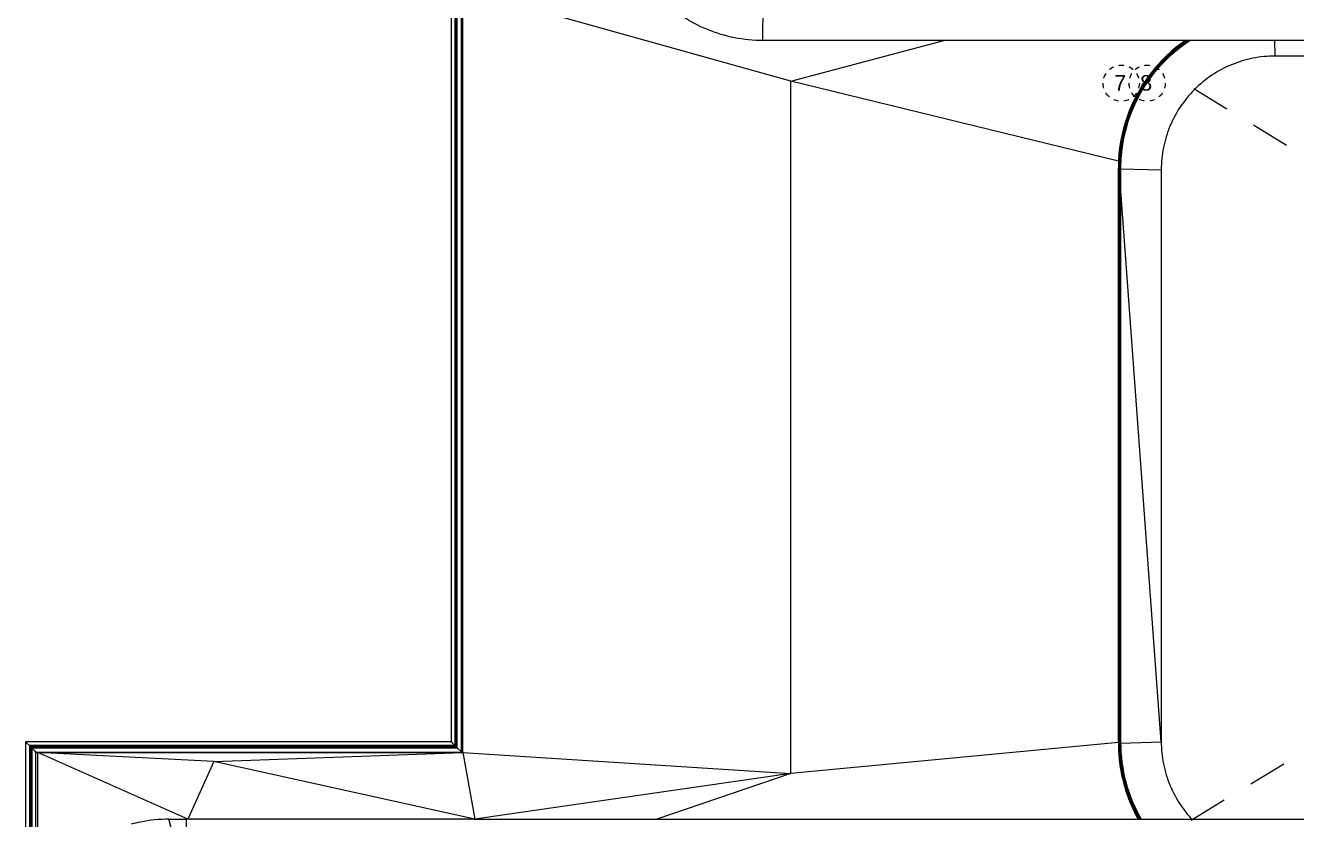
# Model space of a CAD drawing. Header units: metres. Extents: x -227.9 to -141.2, y 39.1 to 90.3.
# Drawn here: x -227.74 to -203.16, y 61.02 to 76.39 of the extents above; entities that cross this region are included whole.
import ezdxf

# ---------------------------------------------------------------- set-up
doc = ezdxf.new("R2010")
doc.units = ezdxf.units.M
doc.linetypes.add('Dash Dot 3_16_', pattern=[0.007938, 0.004763, -0.001587, 0, -0.001587])
doc.linetypes.add('JIS_02_0.7', pattern=[1.35, 0.75, -0.6])
doc.layers.add('A-DETL', color=94, linetype='Continuous', lineweight=5, true_color=0x00a600)
doc.layers.add('A-DETL-MBND', color=9, linetype='Continuous', lineweight=5, true_color=0xc0c0c0)
doc.layers.add('A-WALL', color=7, linetype='Continuous', lineweight=5)
doc.layers.add('S-GRID-IDEN', color=7, linetype='Continuous', lineweight=9)
doc.styles.add('Arial', font='arial.ttf', dxfattribs={"height": 0.3})

msp = doc.modelspace()

# ---------------------------------------------------------------- hatches: boundary and pattern name
at = {"layer": 'A-WALL', "true_color": 0xaaaaaa}
msp.add_hatch(color=253, dxfattribs=at).paths.add_polyline_path([(-219.089, 61.014), (-219.054, 61.014), (-219.054, 61.029), (-224.634, 61.029), (-224.634, 61.014), (-219.104, 61.014)])

# ---------------------------------------------------------------- linework, layer by layer
at = {"layer": 'A-DETL', "color": 8, "linetype": 'JIS_02_0.7', "true_color": 0x808080}
for p, q in [((-205.202, 61.012), (-181.938, 75.116)), ((-205.15, 75.169), (-181.937, 61.012))]:
    msp.add_line(p, q, dxfattribs=at)
at = {"layer": 'A-DETL-MBND'}
for p, q in [((-219.511, 89.74), (-219.511, 62.529)), ((-219.439, 89.725), (-219.439, 62.457)), ((-219.438, 89.725), (-219.438, 62.456)), ((-219.437, 62.455), (-219.437, 89.725)), ((-219.427, 62.444), (-219.427, 89.725)), ((-219.426, 62.443), (-219.426, 89.725)), ((-219.418, 62.435), (-219.418, 89.725)), ((-219.414, 89.725), (-219.414, 62.432)), ((-219.406, 62.424), (-219.406, 89.725)), ((-219.405, 62.423), (-219.405, 89.725)), ((-219.395, 62.413), (-219.395, 89.725)), ((-219.393, 62.41), (-219.393, 89.725)), ((-219.311, 62.329), (-219.311, 89.725)), ((-219.286, 62.319), (-219.286, 89.725)), ((-212.94, 75.315), (-219.286, 77.089)), ((-213.484, 76.099), (-213.475, 76.799)), ((-180.502, 76.099), (-213.484, 76.099)), ((-212.94, 75.315), (-209.981, 76.099)), ((-205.496, 75.962), (-205.588, 75.884)), ((-205.496, 75.961), (-205.587, 75.884)), ((-205.402, 76.035), (-205.496, 75.962)), ((-205.401, 76.034), (-205.496, 75.961)), ((-205.492, 75.905), (-205.399, 75.979)), ((-205.471, 75.966), (-205.47, 75.967)), ((-205.47, 75.965), (-205.471, 75.966)), ((-205.47, 75.967), (-205.47, 75.966)), ((-205.47, 75.966), (-205.457, 75.951)), ((-205.47, 75.966), (-205.47, 75.965)), ((-205.458, 75.95), (-205.47, 75.965)), ((-205.313, 76.099), (-205.402, 76.035)), ((-205.311, 76.099), (-205.401, 76.034)), ((-205.399, 75.979), (-205.304, 76.048)), ((-205.304, 76.048), (-205.229, 76.099)), ((-203.579, 75.799), (-203.585, 76.099)), ((-219.427, 75.741), (-219.426, 75.741)), ((-219.427, 75.74), (-219.427, 75.741)), ((-219.426, 75.74), (-219.427, 75.74)), ((-219.426, 75.741), (-219.406, 75.741)), ((-219.426, 75.741), (-219.426, 75.74)), ((-219.406, 75.74), (-219.426, 75.74)), ((-219.406, 75.741), (-219.405, 75.741)), ((-219.406, 75.74), (-219.406, 75.741)), ((-219.405, 75.74), (-219.406, 75.74)), ((-219.405, 75.741), (-219.405, 75.74)), ((-205.762, 75.719), (-205.844, 75.631)), ((-205.761, 75.718), (-205.843, 75.631)), ((-205.677, 75.804), (-205.762, 75.719)), ((-205.676, 75.803), (-205.761, 75.718)), ((-205.751, 75.664), (-205.668, 75.748)), ((-205.588, 75.884), (-205.677, 75.804)), ((-205.587, 75.884), (-205.676, 75.803)), ((-205.668, 75.748), (-205.581, 75.828)), ((-205.581, 75.828), (-205.492, 75.905)), ((-205.458, 75.95), (-205.457, 75.951)), ((-183.559, 75.799), (-203.579, 75.799)), ((-205.922, 75.541), (-205.997, 75.447)), ((-205.921, 75.54), (-205.996, 75.446)), ((-205.979, 75.393), (-205.906, 75.486)), ((-205.844, 75.631), (-205.922, 75.541)), ((-205.843, 75.631), (-205.921, 75.54)), ((-205.906, 75.486), (-205.83, 75.577)), ((-205.83, 75.577), (-205.751, 75.664)), ((-212.94, 61.915), (-212.94, 75.315)), ((-206.606, 73.766), (-212.94, 75.315)), ((-206.134, 75.25), (-206.197, 75.148)), ((-206.133, 75.25), (-206.196, 75.147)), ((-206.067, 75.35), (-206.134, 75.25)), ((-206.066, 75.349), (-206.133, 75.25)), ((-206.112, 75.198), (-206.047, 75.297)), ((-205.997, 75.447), (-206.067, 75.35)), ((-205.996, 75.446), (-206.066, 75.349)), ((-206.047, 75.297), (-205.979, 75.393)), ((-206.255, 75.043), (-206.31, 74.937)), ((-206.254, 75.043), (-206.309, 74.936)), ((-206.282, 74.888), (-206.229, 74.993)), ((-206.197, 75.148), (-206.255, 75.043)), ((-206.196, 75.147), (-206.254, 75.043)), ((-206.229, 74.993), (-206.173, 75.097)), ((-206.192, 75.087), (-206.193, 75.086)), ((-206.173, 75.097), (-206.112, 75.198)), ((-206.36, 74.828), (-206.406, 74.717)), ((-206.359, 74.827), (-206.405, 74.716)), ((-206.374, 74.67), (-206.33, 74.78)), ((-206.31, 74.937), (-206.36, 74.828)), ((-206.309, 74.936), (-206.359, 74.827)), ((-206.33, 74.78), (-206.282, 74.888)), ((-206.255, 74.968), (-206.256, 74.967)), ((-206.484, 74.49), (-206.516, 74.374)), ((-206.482, 74.49), (-206.515, 74.374)), ((-206.447, 74.604), (-206.484, 74.49)), ((-206.446, 74.604), (-206.482, 74.49)), ((-206.448, 74.446), (-206.413, 74.559)), ((-206.406, 74.717), (-206.447, 74.604)), ((-206.405, 74.716), (-206.446, 74.604)), ((-206.413, 74.559), (-206.374, 74.67)), ((-206.543, 74.258), (-206.566, 74.14)), ((-206.542, 74.257), (-206.565, 74.14)), ((-206.516, 74.374), (-206.543, 74.258)), ((-206.515, 74.374), (-206.542, 74.257)), ((-206.521, 74.301), (-206.52, 74.3)), ((-206.521, 74.3), (-206.521, 74.301)), ((-206.52, 74.299), (-206.521, 74.3)), ((-206.52, 74.3), (-206.501, 74.296)), ((-206.52, 74.3), (-206.52, 74.299)), ((-206.501, 74.295), (-206.52, 74.299)), ((-206.504, 74.217), (-206.478, 74.332)), ((-206.501, 74.295), (-206.501, 74.296)), ((-206.478, 74.332), (-206.448, 74.446)), ((-206.584, 74.021), (-206.597, 73.902)), ((-206.583, 74.021), (-206.596, 73.902)), ((-206.566, 74.14), (-206.584, 74.021)), ((-206.565, 74.14), (-206.583, 74.021)), ((-206.552, 74), (-206.552, 73.999)), ((-206.542, 73.984), (-206.525, 74.101)), ((-206.525, 74.101), (-206.504, 74.217)), ((-206.606, 73.783), (-206.609, 73.663)), ((-206.604, 73.782), (-206.608, 73.663)), ((-206.597, 73.902), (-206.606, 73.783)), ((-206.596, 73.902), (-206.604, 73.782)), ((-206.603, 73.801), (-206.603, 73.8)), ((-206.563, 73.63), (-206.561, 73.748)), ((-206.561, 73.748), (-206.553, 73.866)), ((-206.553, 73.866), (-206.542, 73.984)), ((-219.427, 73.741), (-219.426, 73.741)), ((-219.427, 73.74), (-219.427, 73.741)), ((-219.426, 73.74), (-219.427, 73.74)), ((-219.426, 73.741), (-219.406, 73.741)), ((-219.426, 73.741), (-219.426, 73.74)), ((-219.406, 73.74), (-219.426, 73.74)), ((-219.406, 73.741), (-219.405, 73.741)), ((-219.406, 73.74), (-219.406, 73.741)), ((-219.405, 73.74), (-219.406, 73.74)), ((-219.405, 73.741), (-219.405, 73.74)), ((-206.608, 73.678), (-206.609, 73.675)), ((-206.609, 73.674), (-206.609, 73.672)), ((-206.609, 73.671), (-206.609, 73.666)), ((-206.609, 73.665), (-206.609, 73.663)), ((-206.609, 73.663), (-206.609, 73.63)), ((-206.609, 73.63), (-206.609, 62.513)), ((-206.608, 73.663), (-206.608, 73.63)), ((-206.608, 73.63), (-206.608, 62.513)), ((-206.608, 62.513), (-206.608, 73.63)), ((-206.597, 62.513), (-206.597, 73.63)), ((-206.596, 73.63), (-206.597, 73.63)), ((-206.596, 62.513), (-206.596, 73.63)), ((-206.576, 73.63), (-206.596, 73.63)), ((-206.588, 62.513), (-206.588, 73.63)), ((-206.584, 73.63), (-206.588, 73.63)), ((-206.584, 73.63), (-206.584, 62.513)), ((-206.576, 62.513), (-206.576, 73.63)), ((-206.575, 73.63), (-206.576, 73.63)), ((-206.575, 62.513), (-206.575, 73.63)), ((-206.566, 62.513), (-206.566, 73.63)), ((-206.563, 62.513), (-206.563, 73.63)), ((-206.563, 73.613), (-205.779, 73.599)), ((-205.779, 73.599), (-205.779, 62.529)), ((-205.779, 62.529), (-206.563, 73.188)), ((-219.427, 71.741), (-219.426, 71.741)), ((-219.427, 71.74), (-219.427, 71.741)), ((-219.426, 71.74), (-219.427, 71.74)), ((-219.426, 71.741), (-219.406, 71.741)), ((-219.426, 71.741), (-219.426, 71.74)), ((-219.406, 71.74), (-219.426, 71.74)), ((-219.406, 71.741), (-219.405, 71.741)), ((-219.406, 71.74), (-219.406, 71.741)), ((-219.405, 71.74), (-219.406, 71.74)), ((-219.405, 71.741), (-219.405, 71.74)), ((-206.597, 71.631), (-206.596, 71.631)), ((-206.597, 71.63), (-206.597, 71.631)), ((-206.596, 71.63), (-206.597, 71.63)), ((-206.596, 71.631), (-206.576, 71.631)), ((-206.596, 71.631), (-206.596, 71.63)), ((-206.576, 71.63), (-206.596, 71.63)), ((-206.576, 71.631), (-206.575, 71.631)), ((-206.576, 71.63), (-206.576, 71.631)), ((-206.575, 71.63), (-206.576, 71.63)), ((-206.575, 71.631), (-206.575, 71.63)), ((-219.427, 69.741), (-219.426, 69.741)), ((-219.427, 69.74), (-219.427, 69.741)), ((-219.426, 69.74), (-219.427, 69.74)), ((-219.426, 69.741), (-219.406, 69.741)), ((-219.426, 69.741), (-219.426, 69.74)), ((-219.406, 69.74), (-219.426, 69.74)), ((-219.406, 69.741), (-219.405, 69.741)), ((-219.406, 69.74), (-219.406, 69.741)), ((-219.405, 69.74), (-219.406, 69.74)), ((-219.405, 69.741), (-219.405, 69.74)), ((-206.597, 69.631), (-206.596, 69.631)), ((-206.597, 69.63), (-206.597, 69.631)), ((-206.596, 69.63), (-206.597, 69.63)), ((-206.596, 69.631), (-206.576, 69.631)), ((-206.596, 69.631), (-206.596, 69.63)), ((-206.576, 69.63), (-206.596, 69.63)), ((-206.576, 69.631), (-206.575, 69.631)), ((-206.576, 69.63), (-206.576, 69.631)), ((-206.575, 69.63), (-206.576, 69.63)), ((-206.575, 69.631), (-206.575, 69.63)), ((-219.427, 67.741), (-219.426, 67.741)), ((-219.427, 67.74), (-219.427, 67.741)), ((-219.426, 67.74), (-219.427, 67.74)), ((-219.426, 67.741), (-219.406, 67.741)), ((-219.426, 67.741), (-219.426, 67.74)), ((-219.406, 67.74), (-219.426, 67.74)), ((-219.406, 67.741), (-219.405, 67.741)), ((-219.406, 67.74), (-219.406, 67.741)), ((-219.405, 67.74), (-219.406, 67.74)), ((-219.405, 67.741), (-219.405, 67.74)), ((-206.597, 67.631), (-206.596, 67.631)), ((-206.597, 67.63), (-206.597, 67.631)), ((-206.596, 67.63), (-206.597, 67.63)), ((-206.596, 67.631), (-206.576, 67.631)), ((-206.596, 67.631), (-206.596, 67.63)), ((-206.576, 67.63), (-206.596, 67.63)), ((-206.576, 67.631), (-206.575, 67.631)), ((-206.576, 67.63), (-206.576, 67.631)), ((-206.575, 67.63), (-206.576, 67.63)), ((-206.575, 67.631), (-206.575, 67.63)), ((-219.427, 65.741), (-219.426, 65.741)), ((-219.427, 65.74), (-219.427, 65.741)), ((-219.426, 65.74), (-219.427, 65.74)), ((-219.426, 65.741), (-219.406, 65.741)), ((-219.426, 65.741), (-219.426, 65.74)), ((-219.406, 65.74), (-219.426, 65.74)), ((-219.406, 65.741), (-219.405, 65.741)), ((-219.406, 65.74), (-219.406, 65.741)), ((-219.405, 65.74), (-219.406, 65.74)), ((-219.405, 65.741), (-219.405, 65.74)), ((-206.597, 65.631), (-206.596, 65.631)), ((-206.597, 65.63), (-206.597, 65.631)), ((-206.596, 65.63), (-206.597, 65.63)), ((-206.596, 65.631), (-206.576, 65.631)), ((-206.596, 65.631), (-206.596, 65.63)), ((-206.576, 65.63), (-206.596, 65.63)), ((-206.576, 65.631), (-206.575, 65.631)), ((-206.576, 65.63), (-206.576, 65.631)), ((-206.575, 65.63), (-206.576, 65.63)), ((-206.575, 65.631), (-206.575, 65.63)), ((-219.427, 63.741), (-219.426, 63.741)), ((-219.427, 63.74), (-219.427, 63.741)), ((-219.426, 63.74), (-219.427, 63.74)), ((-219.426, 63.741), (-219.406, 63.741)), ((-219.426, 63.741), (-219.426, 63.74)), ((-219.406, 63.74), (-219.426, 63.74)), ((-219.406, 63.741), (-219.405, 63.741)), ((-219.406, 63.74), (-219.406, 63.741)), ((-219.405, 63.74), (-219.406, 63.74)), ((-219.405, 63.741), (-219.405, 63.74)), ((-206.597, 63.631), (-206.596, 63.631)), ((-206.597, 63.63), (-206.597, 63.631)), ((-206.596, 63.63), (-206.597, 63.63)), ((-206.596, 63.631), (-206.576, 63.631)), ((-206.596, 63.631), (-206.596, 63.63)), ((-206.576, 63.63), (-206.596, 63.63)), ((-206.576, 63.631), (-206.575, 63.631)), ((-206.576, 63.63), (-206.576, 63.631)), ((-206.575, 63.63), (-206.576, 63.63)), ((-206.575, 63.631), (-206.575, 63.63)), ((-227.744, 62.529), (-227.744, 58.909)), ((-219.511, 62.529), (-227.744, 62.529)), ((-227.744, 62.529), (-227.744, 62.528)), ((-227.744, 62.528), (-227.744, 62.529)), ((-227.744, 62.528), (-227.742, 62.527)), ((-227.742, 62.527), (-227.744, 62.528)), ((-227.742, 62.527), (-227.74, 62.524)), ((-227.74, 62.524), (-227.742, 62.527)), ((-227.74, 62.524), (-227.737, 62.521)), ((-227.737, 62.521), (-227.74, 62.524)), ((-227.737, 62.521), (-227.734, 62.518)), ((-227.734, 62.518), (-227.737, 62.521)), ((-227.734, 62.518), (-227.73, 62.514)), ((-227.73, 62.514), (-227.734, 62.518)), ((-227.73, 62.514), (-227.662, 62.447)), ((-219.439, 62.457), (-227.663, 62.457)), ((-227.663, 62.457), (-227.663, 59.026)), ((-219.438, 62.456), (-227.662, 62.456)), ((-227.662, 62.456), (-227.662, 59.03)), ((-227.661, 62.455), (-219.437, 62.455)), ((-227.661, 62.455), (-227.65, 62.444)), ((-227.661, 59.033), (-227.661, 62.455)), ((-227.65, 62.444), (-219.427, 62.444)), ((-227.65, 62.444), (-227.649, 62.443)), ((-227.65, 59.068), (-227.65, 62.444)), ((-227.649, 62.443), (-219.426, 62.443)), ((-227.649, 62.443), (-227.63, 62.424)), ((-227.649, 59.071), (-227.649, 62.443)), ((-227.416, 62.443), (-227.416, 62.444)), ((-227.416, 62.444), (-227.415, 62.444)), ((-227.416, 62.424), (-227.416, 62.443)), ((-227.415, 62.443), (-227.416, 62.443)), ((-227.415, 62.444), (-227.415, 62.443)), ((-227.415, 62.443), (-227.415, 62.424)), ((-225.416, 62.443), (-225.416, 62.444)), ((-225.416, 62.444), (-225.415, 62.444)), ((-225.416, 62.424), (-225.416, 62.443)), ((-225.415, 62.443), (-225.416, 62.443)), ((-225.415, 62.444), (-225.415, 62.443)), ((-225.415, 62.443), (-225.415, 62.424)), ((-223.416, 62.443), (-223.416, 62.444)), ((-223.416, 62.444), (-223.415, 62.444)), ((-223.416, 62.424), (-223.416, 62.443)), ((-223.415, 62.443), (-223.416, 62.443)), ((-223.415, 62.444), (-223.415, 62.443)), ((-223.415, 62.443), (-223.415, 62.424)), ((-221.416, 62.443), (-221.416, 62.444)), ((-221.416, 62.444), (-221.415, 62.444)), ((-221.416, 62.424), (-221.416, 62.443)), ((-221.415, 62.443), (-221.416, 62.443)), ((-221.415, 62.444), (-221.415, 62.443)), ((-221.415, 62.443), (-221.415, 62.424)), ((-219.511, 62.529), (-219.51, 62.528)), ((-219.51, 62.528), (-219.511, 62.529)), ((-219.51, 62.528), (-219.509, 62.527)), ((-219.509, 62.527), (-219.51, 62.528)), ((-219.509, 62.527), (-219.507, 62.524)), ((-219.507, 62.524), (-219.509, 62.527)), ((-219.507, 62.524), (-219.504, 62.521)), ((-219.504, 62.521), (-219.507, 62.524)), ((-219.504, 62.521), (-219.5, 62.518)), ((-219.5, 62.518), (-219.504, 62.521)), ((-219.5, 62.518), (-219.497, 62.514)), ((-219.497, 62.514), (-219.5, 62.518)), ((-219.497, 62.514), (-219.439, 62.456)), ((-219.437, 62.455), (-219.427, 62.444)), ((-219.427, 62.444), (-219.426, 62.443)), ((-219.426, 62.443), (-219.406, 62.424)), ((-206.609, 62.512), (-212.94, 61.915)), ((-206.609, 62.513), (-206.607, 62.392)), ((-206.609, 62.481), (-206.609, 62.477)), ((-206.609, 62.473), (-206.609, 62.47)), ((-206.608, 62.513), (-206.606, 62.392)), ((-206.597, 62.513), (-206.596, 62.513)), ((-206.596, 62.513), (-206.576, 62.513)), ((-206.588, 62.513), (-206.584, 62.513)), ((-206.576, 62.513), (-206.575, 62.513)), ((-206.564, 62.5), (-205.779, 62.529)), ((-206.561, 62.412), (-206.563, 62.513)), ((-227.641, 62.435), (-219.418, 62.435)), ((-227.641, 62.435), (-227.638, 62.432)), ((-227.641, 59.097), (-227.641, 62.435)), ((-219.414, 62.432), (-227.638, 62.432)), ((-227.638, 62.432), (-227.638, 59.109)), ((-227.63, 62.424), (-219.406, 62.424)), ((-227.63, 62.424), (-227.629, 62.423)), ((-227.63, 59.132), (-227.63, 62.424)), ((-227.629, 62.423), (-219.405, 62.423)), ((-227.629, 59.135), (-227.629, 62.423)), ((-227.629, 62.423), (-227.619, 62.413)), ((-227.619, 62.413), (-219.395, 62.413)), ((-227.619, 59.161), (-227.619, 62.413)), ((-227.617, 62.401), (-227.558, 62.343)), ((-227.616, 62.41), (-219.393, 62.41)), ((-227.616, 59.168), (-227.616, 62.41)), ((-227.558, 62.343), (-227.555, 62.339)), ((-227.555, 62.339), (-227.558, 62.343)), ((-227.555, 62.339), (-227.551, 62.336)), ((-227.551, 62.336), (-227.555, 62.339)), ((-227.551, 62.336), (-227.548, 62.333)), ((-227.548, 62.333), (-227.551, 62.336)), ((-227.548, 62.333), (-227.546, 62.33)), ((-227.546, 62.33), (-227.548, 62.333)), ((-227.546, 62.33), (-227.545, 62.329)), ((-227.545, 62.329), (-227.546, 62.33)), ((-227.545, 62.329), (-227.544, 62.329)), ((-227.544, 62.329), (-227.545, 62.329)), ((-227.544, 59.348), (-227.544, 62.329)), ((-227.544, 62.329), (-219.311, 62.329)), ((-224.604, 61.029), (-227.504, 62.319)), ((-227.504, 59.436), (-227.504, 62.319)), ((-227.504, 62.319), (-219.286, 62.319)), ((-224.103, 62.144), (-227.504, 62.319)), ((-227.416, 62.423), (-227.416, 62.424)), ((-227.416, 62.424), (-227.415, 62.424)), ((-227.415, 62.423), (-227.416, 62.423)), ((-227.415, 62.424), (-227.415, 62.423)), ((-225.416, 62.423), (-225.416, 62.424)), ((-225.416, 62.424), (-225.415, 62.424)), ((-225.415, 62.423), (-225.416, 62.423)), ((-225.415, 62.424), (-225.415, 62.423)), ((-224.103, 62.144), (-219.286, 62.319)), ((-223.416, 62.423), (-223.416, 62.424)), ((-223.416, 62.424), (-223.415, 62.424)), ((-223.415, 62.423), (-223.416, 62.423)), ((-223.415, 62.424), (-223.415, 62.423)), ((-221.416, 62.423), (-221.416, 62.424)), ((-221.416, 62.424), (-221.415, 62.424)), ((-221.415, 62.423), (-221.416, 62.423)), ((-221.415, 62.424), (-221.415, 62.423)), ((-219.418, 62.435), (-219.414, 62.432)), ((-219.406, 62.424), (-219.405, 62.423)), ((-219.405, 62.423), (-219.395, 62.413)), ((-219.393, 62.411), (-219.325, 62.343)), ((-219.325, 62.343), (-219.321, 62.339)), ((-219.321, 62.339), (-219.325, 62.343)), ((-219.321, 62.339), (-219.318, 62.336)), ((-219.318, 62.336), (-219.321, 62.339)), ((-219.318, 62.336), (-219.315, 62.333)), ((-219.315, 62.333), (-219.318, 62.336)), ((-219.315, 62.333), (-219.313, 62.33)), ((-219.313, 62.33), (-219.315, 62.333)), ((-219.313, 62.33), (-219.311, 62.329)), ((-219.311, 62.329), (-219.313, 62.33)), ((-219.311, 62.329), (-219.311, 62.329)), ((-219.311, 62.329), (-219.311, 62.329)), ((-219.286, 62.319), (-212.94, 61.915)), ((-219.286, 62.319), (-219.054, 61.029)), ((-206.607, 62.392), (-206.6, 62.272)), ((-206.606, 62.392), (-206.599, 62.272)), ((-206.606, 62.367), (-206.606, 62.364)), ((-206.6, 62.272), (-206.588, 62.151)), ((-206.599, 62.272), (-206.587, 62.151)), ((-206.555, 62.293), (-206.561, 62.412)), ((-206.544, 62.174), (-206.555, 62.293)), ((-224.103, 62.144), (-224.604, 61.029)), ((-219.054, 61.029), (-224.103, 62.144)), ((-206.588, 62.151), (-206.571, 62.032)), ((-206.587, 62.151), (-206.57, 62.032)), ((-206.571, 62.032), (-206.549, 61.913)), ((-206.57, 62.032), (-206.548, 61.913)), ((-206.528, 62.056), (-206.544, 62.174)), ((-206.507, 61.939), (-206.528, 62.056)), ((-212.94, 61.915), (-219.054, 61.029)), ((-212.94, 61.915), (-215.537, 61.029)), ((-206.549, 61.913), (-206.523, 61.795)), ((-206.548, 61.913), (-206.522, 61.795)), ((-206.526, 61.858), (-206.527, 61.861)), ((-206.523, 61.795), (-206.492, 61.678)), ((-206.522, 61.795), (-206.491, 61.678)), ((-206.517, 61.818), (-206.518, 61.821)), ((-206.482, 61.823), (-206.507, 61.939)), ((-206.452, 61.708), (-206.482, 61.823)), ((-206.417, 61.594), (-206.452, 61.708)), ((-206.492, 61.678), (-206.456, 61.562)), ((-206.491, 61.678), (-206.455, 61.563)), ((-206.456, 61.562), (-206.416, 61.448)), ((-206.455, 61.563), (-206.415, 61.449)), ((-206.378, 61.481), (-206.417, 61.594)), ((-206.335, 61.37), (-206.378, 61.481)), ((-206.416, 61.448), (-206.371, 61.336)), ((-206.415, 61.449), (-206.37, 61.336)), ((-206.371, 61.336), (-206.321, 61.226)), ((-206.37, 61.336), (-206.32, 61.226)), ((-206.287, 61.261), (-206.335, 61.37)), ((-206.321, 61.226), (-206.268, 61.117)), ((-206.32, 61.226), (-206.267, 61.118)), ((-206.235, 61.154), (-206.287, 61.261)), ((-224.774, 60.329), (-224.969, 61.029)), ((-224.969, 61.029), (-224.634, 61.029)), ((-219.054, 61.029), (-176.815, 61.029)), ((-206.268, 61.117), (-206.219, 61.029)), ((-206.267, 61.118), (-206.218, 61.029)), ((-206.178, 61.05), (-206.235, 61.154)), ((-206.166, 61.029), (-206.178, 61.05))]:
    msp.add_line(p, q, dxfattribs=at)
for centre, radius, start, end in [((-203.611, 73.63), 2.996, 124.4982, 180), ((-203.611, 73.63), 2.985, 124.1713, 180), ((-203.611, 73.63), 2.977, 123.9758, 180), ((-203.611, 73.63), 2.973, 123.8792, 180), ((-203.611, 73.63), 2.965, 123.6493, 180), ((-203.611, 73.63), 2.964, 123.6193, 180), ((-203.611, 73.63), 2.954, 123.3189, 180), ((-203.611, 73.63), 2.986, 128.5272, 167.0273), ((-203.611, 73.63), 2.986, 124.1995, 128.5088), ((-203.611, 73.63), 2.986, 167.0457, 180), ((-203.594, 73.614), 3.015, 179.0829, 179.6815), ((-203.594, 62.499), 3.015, 180, 180.2537), ((-203.586, 62.513), 3.021, 180, 209.4357), ((-203.586, 62.513), 3.011, 180, 209.5503), ((-203.586, 62.513), 3.01, 180, 209.5551), ((-203.586, 62.513), 3.002, 180, 209.6468), ((-203.586, 62.513), 2.998, 180, 209.6858), ((-203.586, 62.513), 2.99, 180, 209.7748), ((-203.586, 62.513), 2.989, 180, 180.9576), ((-203.586, 62.513), 2.989, 180.3592, 180.9576), ((-203.586, 62.513), 2.979, 180, 209.8925), ((-203.594, 62.499), 3.015, 182.643, 184.637), ((-203.594, 62.499), 3.015, 185.8188, 209.1829), ((-203.586, 62.513), 2.989, 182.9299, 184.5697), ((-203.586, 62.513), 2.989, 182.9299, 183.2326), ((-203.586, 62.513), 2.989, 184.1305, 184.5697), ((-203.586, 62.513), 2.989, 186.4008, 188.2938), ((-203.586, 62.513), 2.989, 186.4008, 187.1835), ((-203.586, 62.513), 2.989, 187.5427, 188.2938), ((-203.586, 62.513), 2.989, 190.2517, 192.0602), ((-203.586, 62.513), 2.989, 190.2517, 190.5957), ((-203.586, 62.513), 2.989, 190.7753, 190.9549), ((-203.586, 62.513), 2.989, 191.3141, 192.0602), ((-203.586, 62.513), 3.011, 194.9058, 195.0854), ((-203.586, 62.513), 2.989, 193.8005, 195.6166), ((-203.586, 62.513), 2.989, 193.8005, 194.5467), ((-203.586, 62.513), 2.989, 195.265, 195.6166), ((-203.586, 62.513), 2.989, 197.567, 199.4599), ((-203.586, 62.513), 2.989, 197.567, 198.1384), ((-203.586, 62.513), 2.989, 198.6772, 199.4599), ((-203.586, 62.513), 2.989, 201.2911, 202.9309), ((-203.586, 62.513), 2.989, 201.2911, 201.7302), ((-203.586, 62.513), 2.989, 202.6282, 202.9309), ((-203.586, 62.513), 2.989, 204.9032, 206.8183), ((-203.586, 62.513), 2.989, 204.9032, 205.5016), ((-203.586, 62.513), 2.989, 206.2199, 206.8183), ((-203.586, 62.513), 2.989, 208.7906, 209.7837), ((-203.586, 62.513), 2.989, 208.7906, 209.0933)]:
    msp.add_arc(centre, radius, start, end, dxfattribs=at)
for points in [[(-213.484, 76.099), (-213.668, 76.099), (-214.034, 76.135), (-214.563, 76.295), (-215.05, 76.555), (-215.477, 76.906), (-215.827, 77.333), (-216.088, 77.82), (-216.248, 78.349), (-216.284, 78.715), (-216.284, 78.899)], [(-203.579, 75.799), (-203.723, 75.799), (-204.011, 75.77), (-204.426, 75.644), (-204.809, 75.44), (-205.145, 75.164), (-205.42, 74.829), (-205.625, 74.446), (-205.751, 74.03), (-205.779, 73.743), (-205.779, 73.599)], [(-227.662, 62.456), (-227.662, 62.456), (-227.662, 62.456), (-227.661, 62.456), (-227.661, 62.455), (-227.661, 62.455), (-227.661, 62.455), (-227.661, 62.455), (-227.661, 62.455)], [(-219.438, 62.456), (-219.438, 62.456), (-219.438, 62.456), (-219.438, 62.456), (-219.438, 62.455), (-219.438, 62.455), (-219.437, 62.455), (-219.437, 62.455), (-219.437, 62.455)]]:
    msp.add_open_spline(points, degree=3, dxfattribs=at)
for points, knots in [([(-227.663, 62.457), (-227.663, 62.457), (-227.663, 62.457), (-227.663, 62.457), (-227.662, 62.457), (-227.662, 62.456), (-227.662, 62.456), (-227.662, 62.456), (-227.662, 62.456), (-227.662, 62.456), (-227.662, 62.456)], [0, 0, 0, 0, 0.166667, 0.333333, 0.458333, 0.583333, 0.666667, 0.75, 0.833333, 1, 1, 1, 1]), ([(-219.439, 62.457), (-219.439, 62.457), (-219.439, 62.457), (-219.439, 62.457), (-219.439, 62.457), (-219.439, 62.456), (-219.439, 62.456), (-219.439, 62.456), (-219.438, 62.456), (-219.438, 62.456), (-219.438, 62.456)], [0, 0, 0, 0, 0.166667, 0.333333, 0.458333, 0.583333, 0.666667, 0.75, 0.833333, 1, 1, 1, 1]), ([(-205.779, 62.529), (-205.779, 62.384), (-205.751, 62.097), (-205.625, 61.681), (-205.432, 61.321), (-205.269, 61.115), (-205.188, 61.028)], [-1, -1, -1, -1, -0.875, -0.75, -0.625, -0.5223273, -0.5223273, -0.5223273, -0.5223273]), ([(-227.617, 62.411), (-227.617, 62.411), (-227.617, 62.411), (-227.617, 62.411), (-227.617, 62.411), (-227.617, 62.411), (-227.616, 62.411), (-227.616, 62.41), (-227.616, 62.41), (-227.616, 62.41), (-227.616, 62.41)], [0, 0, 0, 0, 0.166667, 0.25, 0.333333, 0.416667, 0.5, 0.666667, 0.833333, 1, 1, 1, 1]), ([(-219.394, 62.411), (-219.394, 62.411), (-219.393, 62.411), (-219.393, 62.411), (-219.393, 62.411), (-219.393, 62.411), (-219.393, 62.411), (-219.393, 62.41), (-219.393, 62.41), (-219.393, 62.41), (-219.393, 62.41)], [0, 0, 0, 0, 0.166667, 0.25, 0.333333, 0.416667, 0.5, 0.666667, 0.833333, 1, 1, 1, 1]), ([(-224.969, 61.029), (-225.154, 61.029), (-225.399, 61.004), (-225.638, 60.948), (-225.698, 60.933)], [0, 0, 0, 0, 0.125, 0.1666667, 0.1666667, 0.1666667, 0.1666667])]:
    msp.add_open_spline(points, degree=3, knots=knots, dxfattribs=at)
at = {"layer": 'A-WALL', "lineweight": 13}
for p, q in [((-219.054, 61.029), (-224.634, 61.029)), ((-224.634, 61.029), (-224.634, 59.829)), ((-219.054, 61.014), (-219.054, 61.029))]:
    msp.add_line(p, q, dxfattribs=at)
at = {"layer": 'S-GRID-IDEN', "color": 8, "linetype": 'Dash Dot 3_16_', "true_color": 0x808080}
for centre in [(-206.553, 75.273), (-206.053, 75.273)]:
    msp.add_circle(centre, 0.35, dxfattribs=at)

# ---------------------------------------------------------------- texts
at = {"layer": 'S-GRID-IDEN', "color": 8, "true_color": 0x808080, "style": 'Arial'}
for s, p in [('7', (-206.691, 75.13)), ('8', (-206.188, 75.13))]:
    msp.add_text(s, height=0.3, dxfattribs=at).set_placement(p)

doc.saveas('drawing.dxf')
